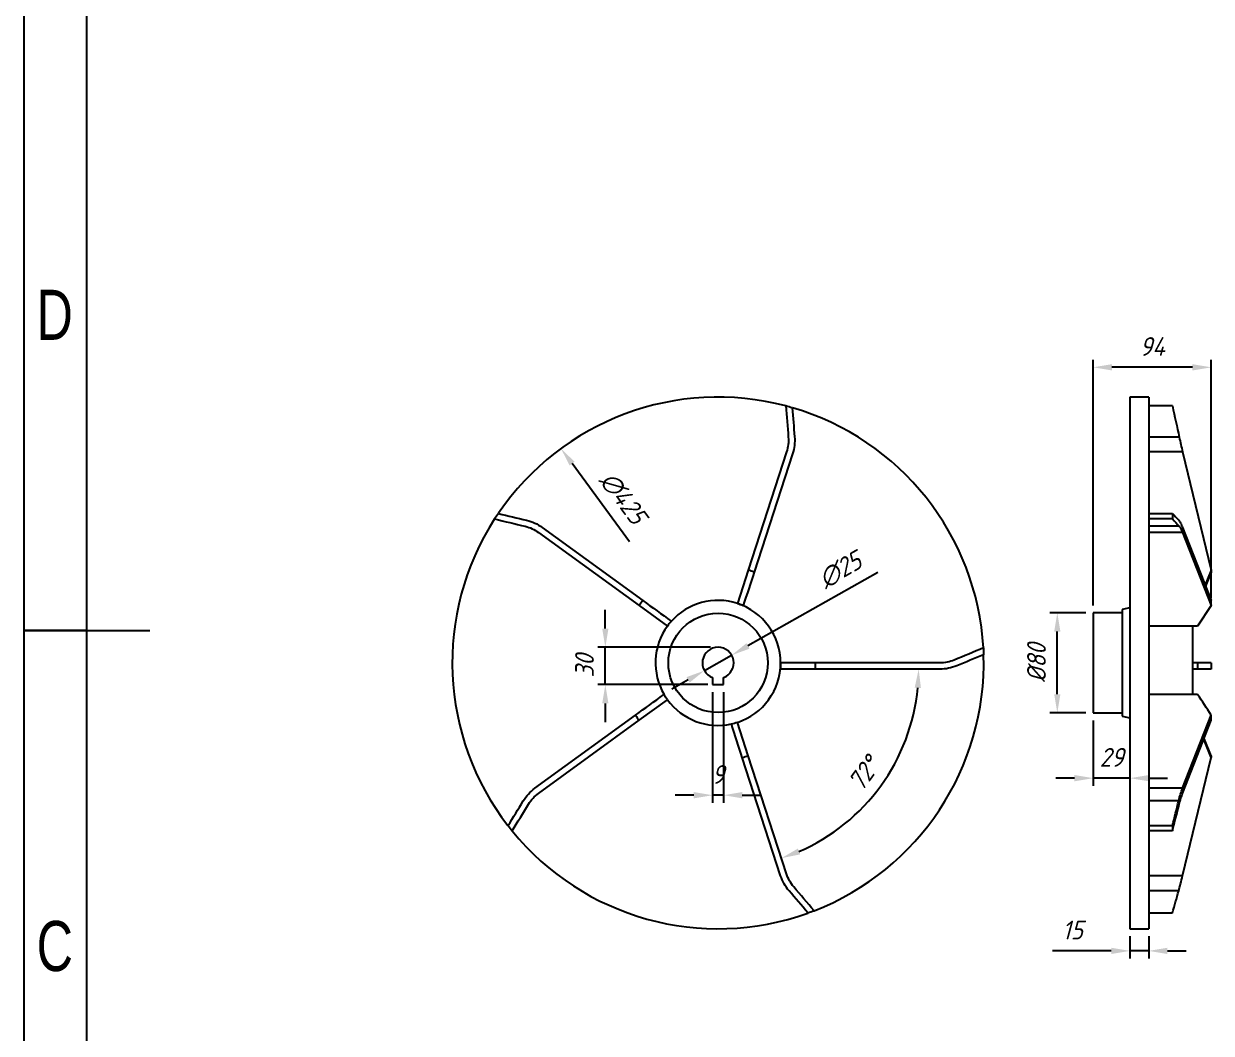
# Model space of a CAD drawing. Header units: millimetres. Extents: x -2169 to 6000, y -2300 to 596.
# Drawn here: x 1963 to 2912, y -1174 to -367 of the extents above; entities that cross this region are included whole.
import ezdxf

# ---------------------------------------------------------------- set-up
doc = ezdxf.new("R2010")
doc.units = ezdxf.units.MM
doc.header["$PDSIZE"] = -1
doc.linetypes.add('SLD-Solid', pattern=[0])
doc.styles.add('GENISO', font='geniso.shx', dxfattribs={"oblique": 15})
doc.styles.add('SLDTEXTSTYLE0', font='TXT', dxfattribs={"width": 0.75})
doc.dimstyles.new('Scale', dxfattribs={"dimscale": 6, "dimtxt": 2.5, "dimasz": 2.5, "dimexe": 1, "dimexo": 1, "dimgap": 1.524, "dimtad": 1, "dimdec": 0, "dimzin": 0, "dimtxsty": 'GENISO', "dimcen": 2.5, "dimclrd": 1, "dimclre": 1, "dimclrt": 7, "dimadec": 0, "dimazin": 0, "dimtfac": 1, "dimtdec": 0, "dimtmove": 0, "dimatfit": 3, "dimfxl": 1, "dimtzin": 0, "dimlwd": -1, "dimlwe": -1, "dimarcsym": 0})

# ---------------------------------------------------------------- blocks, each defined once
blk = doc.blocks.new('*D170')
at = {"color": 1, "transparency": 16777216}
blk.add_line((2446.93, -781.1), (2401.09, -718.54), dxfattribs=at)
blk.add_solid([(2403.11, -717.07), (2399.08, -720.02), (2392.23, -706.44)], dxfattribs=at)
at = {"layer": 'Defpoints', "color": 0, "transparency": 16777216}
for p in [(2392.23, -706.44), (2643.44, -1049.25)]:
    blk.add_point(p, dxfattribs=at)
at = {"color": 7, "transparency": 16777216, "insert": (2441.87, -746.03), "char_height": 15, "attachment_point": 5, "rotation": 306.23373, "style": 'GENISO'}
blk.add_mtext('∅425', dxfattribs=at)
blk = doc.blocks.new('*D171')
at = {"color": 1, "transparency": 16777216}
for p, q in [((2645.72, -805.52), (2541.77, -864.31)), ((2506.95, -884), (2528.71, -871.7)), ((2493.89, -891.39), (2480.84, -898.77))]:
    blk.add_line(p, q, dxfattribs=at)
for points in [[(2540.54, -862.14), (2543, -866.49), (2528.71, -871.7)], [(2492.66, -889.21), (2495.12, -893.56), (2506.95, -884)]]:
    blk.add_solid(points, dxfattribs=at)
at = {"layer": 'Defpoints', "color": 0, "transparency": 16777216}
for p in [(2528.71, -871.7), (2506.95, -884)]:
    blk.add_point(p, dxfattribs=at)
at = {"color": 7, "transparency": 16777216, "insert": (2615.52, -803.48), "char_height": 15, "attachment_point": 5, "rotation": 29.48974, "style": 'GENISO'}
blk.add_mtext('∅25', dxfattribs=at)
blk = doc.blocks.new('*D172')
at = {"color": 1, "transparency": 16777216}
for p, q in [((2427.7, -850.35), (2427.7, -835.35)), ((2511.83, -865.35), (2421.7, -865.35)), ((2427.7, -895.22), (2427.7, -865.35)), ((2509.66, -895.22), (2421.7, -895.22)), ((2427.7, -910.22), (2427.7, -925.22))]:
    blk.add_line(p, q, dxfattribs=at)
for points in [[(2425.2, -850.35), (2430.2, -850.35), (2427.7, -865.35)], [(2425.2, -910.22), (2430.2, -910.22), (2427.7, -895.22)]]:
    blk.add_solid(points, dxfattribs=at)
at = {"layer": 'Defpoints', "color": 0, "transparency": 16777216}
for p in [(2427.7, -865.35), (2517.83, -865.35), (2515.66, -895.22)]:
    blk.add_point(p, dxfattribs=at)
at = {"color": 7, "transparency": 16777216, "insert": (2411.05, -880.29), "char_height": 15, "attachment_point": 5, "rotation": 90, "style": 'GENISO'}
blk.add_mtext('30', dxfattribs=at)
blk = doc.blocks.new('*D173')
at = {"color": 1, "transparency": 16777216}
for p, q in [((2513.45, -901.22), (2513.45, -989.63)), ((2522.21, -901.22), (2522.21, -989.63)), ((2498.45, -983.63), (2483.45, -983.63)), ((2522.21, -983.63), (2513.45, -983.63)), ((2537.21, -983.63), (2552.21, -983.63))]:
    blk.add_line(p, q, dxfattribs=at)
for points in [[(2498.45, -981.13), (2498.45, -986.13), (2513.45, -983.63)], [(2537.21, -981.13), (2537.21, -986.13), (2522.21, -983.63)]]:
    blk.add_solid(points, dxfattribs=at)
at = {"layer": 'Defpoints', "color": 0, "transparency": 16777216}
for p in [(2513.45, -895.22), (2522.21, -895.22), (2513.45, -983.63)]:
    blk.add_point(p, dxfattribs=at)
at = {"color": 7, "transparency": 16777216, "insert": (2517.83, -966.99), "char_height": 15, "attachment_point": 5, "style": 'GENISO'}
blk.add_mtext('9', dxfattribs=at)
blk = doc.blocks.new('*D174')
at = {"color": 1, "transparency": 16777216}
blk.add_arc((2519.46, -882.85), 158.83, 293.41294, 354.58706, dxfattribs=at)
for points in [[(2675.08, -897.71), (2680.08, -897.95), (2678.29, -882.85)], [(2583.45, -1030.94), (2581.69, -1026.27), (2568.54, -1033.91)]]:
    blk.add_solid(points, dxfattribs=at)
at = {"layer": 'Defpoints', "color": 0, "transparency": 16777216}
for p in [(2595.7, -882.85), (2695.28, -882.85), (2541.94, -952.06), (2625.74, -1000.89), (2572.66, -1046.61)]:
    blk.add_point(p, dxfattribs=at)
at = {"color": 7, "transparency": 16777216, "insert": (2634.49, -966.43), "char_height": 15, "attachment_point": 5, "rotation": 54, "style": 'GENISO'}
blk.add_mtext('72°', dxfattribs=at)
blk = doc.blocks.new('*D175')
at = {"color": 1, "transparency": 16777216}
for p, q in [((2817.87, -831.85), (2817.87, -635.54)), ((2912.25, -825.98), (2912.25, -635.54)), ((2897.25, -641.54), (2832.87, -641.54))]:
    blk.add_line(p, q, dxfattribs=at)
for points in [[(2832.87, -639.04), (2832.87, -644.04), (2817.87, -641.54)], [(2897.25, -639.04), (2897.25, -644.04), (2912.25, -641.54)]]:
    blk.add_solid(points, dxfattribs=at)
at = {"layer": 'Defpoints', "color": 0, "transparency": 16777216}
for p in [(2817.87, -641.54), (2912.25, -831.98), (2817.87, -837.85)]:
    blk.add_point(p, dxfattribs=at)
at = {"color": 7, "transparency": 16777216, "insert": (2865.06, -624.89), "char_height": 15, "attachment_point": 5, "style": 'GENISO'}
blk.add_mtext('94', dxfattribs=at)
blk = doc.blocks.new('*D176')
at = {"color": 1, "transparency": 16777216}
for p, q in [((2817.87, -923.85), (2817.87, -976)), ((2847.25, -927.81), (2847.25, -976)), ((2802.87, -970), (2787.87, -970)), ((2847.25, -970), (2817.87, -970)), ((2862.25, -970), (2877.25, -970))]:
    blk.add_line(p, q, dxfattribs=at)
for points in [[(2802.87, -967.5), (2802.87, -972.5), (2817.87, -970)], [(2862.25, -967.5), (2862.25, -972.5), (2847.25, -970)]]:
    blk.add_solid(points, dxfattribs=at)
at = {"layer": 'Defpoints', "color": 0, "transparency": 16777216}
for p in [(2817.87, -917.85), (2847.25, -921.81), (2817.87, -970)]:
    blk.add_point(p, dxfattribs=at)
at = {"color": 7, "transparency": 16777216, "insert": (2832.56, -953.35), "char_height": 15, "attachment_point": 5, "style": 'GENISO'}
blk.add_mtext('29', dxfattribs=at)
blk = doc.blocks.new('*D177')
at = {"color": 1, "transparency": 16777216}
for p, q in [((2811.87, -837.85), (2783.14, -837.85)), ((2789.14, -902.85), (2789.14, -852.85)), ((2811.87, -917.85), (2783.14, -917.85))]:
    blk.add_line(p, q, dxfattribs=at)
for points in [[(2786.64, -852.85), (2791.64, -852.85), (2789.14, -837.85)], [(2786.64, -902.85), (2791.64, -902.85), (2789.14, -917.85)]]:
    blk.add_solid(points, dxfattribs=at)
at = {"layer": 'Defpoints', "color": 0, "transparency": 16777216}
for p in [(2789.14, -837.85), (2817.87, -837.85), (2817.87, -917.85)]:
    blk.add_point(p, dxfattribs=at)
at = {"color": 7, "transparency": 16777216, "insert": (2772.49, -877.85), "char_height": 15, "attachment_point": 5, "rotation": 90, "style": 'GENISO'}
blk.add_mtext('%%C80', dxfattribs=at)
blk = doc.blocks.new('*D178')
at = {"color": 1, "transparency": 16777216}
for p, q in [((2847.25, -1096.35), (2847.25, -1114.07)), ((2862.25, -1096.35), (2862.25, -1114.07)), ((2832.25, -1108.07), (2785.41, -1108.07)), ((2862.25, -1108.07), (2847.25, -1108.07)), ((2877.25, -1108.07), (2892.25, -1108.07))]:
    blk.add_line(p, q, dxfattribs=at)
for points in [[(2832.25, -1105.57), (2832.25, -1110.57), (2847.25, -1108.07)], [(2877.25, -1105.57), (2877.25, -1110.57), (2862.25, -1108.07)]]:
    blk.add_solid(points, dxfattribs=at)
at = {"layer": 'Defpoints', "color": 0, "transparency": 16777216}
for p in [(2847.25, -1090.35), (2862.25, -1090.35), (2847.25, -1108.07)]:
    blk.add_point(p, dxfattribs=at)
at = {"color": 7, "transparency": 16777216, "insert": (2801.33, -1091.43), "char_height": 15, "attachment_point": 5, "style": 'GENISO'}
blk.add_mtext('15', dxfattribs=at)

msp = doc.modelspace()

# ---------------------------------------------------------------- linework, layer by layer
msp.add_line((1962.61, 596.33), (1962.61, -2300.21))
at = {"color": 7, "linetype": 'SLD-Solid'}
for p, q in [((2013.07, -2249.75), (2013.07, 545.87)), ((1962.61, -851.94), (2063.54, -851.94)), ((2013.07, -851.94), (1962.61, -851.94))]:
    msp.add_line(p, q, dxfattribs=at)
at = {"color": 3, "linetype": 'SLD-Solid'}
for p, q in [((2862.25, -665.35), (2847.25, -665.35)), ((2847.25, -665.35), (2847.25, -1090.35)), ((2862.25, -665.35), (2862.25, -762.79)), ((2881.2, -672.38), (2862.25, -672.38)), ((2886.64, -697.45), (2862.25, -697.45)), ((2572.66, -709.09), (2541.94, -803.64)), ((2577.42, -710.63), (2546.65, -805.33)), ((2889.3, -709.09), (2862.25, -709.09)), ((2889.3, -709.09), (2912.25, -803.64)), ((2862.25, -758.41), (2881.26, -758.41)), ((2862.25, -762.79), (2862.25, -1012.2)), ((2881.2, -762.79), (2862.25, -762.79)), ((2886.64, -768.65), (2862.25, -768.65)), ((2374.28, -773.55), (2454.7, -831.98)), ((2377.21, -769.5), (2457.77, -828.03)), ((2889.3, -773.55), (2862.25, -773.55)), ((2889.28, -769.5), (2912.25, -828.03)), ((2889.3, -773.55), (2912.25, -831.98)), ((2541.94, -803.64), (2533.28, -830.3)), ((2912.25, -803.64), (2907.35, -815.54)), ((2912.25, -805.33), (2907.7, -816.43)), ((2912.25, -803.64), (2912.25, -805.33)), ((2454.7, -831.98), (2477.38, -848.46)), ((2847.25, -833.89), (2841.1, -835.16)), ((2841.1, -835.16), (2841.1, -920.54)), ((2912.25, -831.98), (2901.28, -848.46)), ((2912.25, -831.98), (2912.25, -828.03)), ((2841.1, -837.85), (2817.87, -837.85)), ((2817.87, -837.85), (2817.87, -917.85)), ((2901.28, -848.46), (2862.25, -848.46)), ((2897.25, -848.46), (2897.25, -903.19)), ((2730.24, -871.58), (2730, -871.34)), ((2595.86, -877.85), (2567.83, -877.85)), ((2695.28, -882.85), (2595.7, -882.85)), ((2695.28, -877.85), (2595.86, -877.85)), ((2901.28, -877.85), (2897.25, -877.85)), ((2901.38, -882.85), (2897.25, -882.85)), ((2912.25, -877.85), (2901.28, -877.85)), ((2912.25, -877.85), (2912.25, -882.85)), ((2513.45, -889.56), (2513.45, -895.22)), ((2522.21, -895.22), (2522.21, -889.56)), ((2513.45, -895.22), (2522.21, -895.22)), ((2454.7, -923.72), (2477.38, -907.24)), ((2901.38, -903.19), (2862.25, -903.19)), ((2371.34, -978.1), (2451.89, -919.58)), ((2817.87, -917.85), (2841.1, -917.85)), ((2841.1, -920.54), (2847.25, -921.81)), ((2889.28, -978.1), (2912.25, -919.58)), ((2912.25, -923.72), (2912.25, -919.58)), ((2374.28, -982.15), (2454.7, -923.72)), ((2541.94, -952.06), (2533.28, -925.4)), ((2889.3, -982.15), (2912.25, -923.72)), ((2912.25, -953.45), (2906.28, -938.91)), ((2912.25, -952.06), (2906.55, -938.22)), ((2567.91, -1048.15), (2537.14, -953.45)), ((2572.66, -1046.61), (2541.94, -952.06)), ((2889.28, -1048.15), (2912.25, -953.45)), ((2912.25, -952.06), (2912.25, -953.45)), ((2889.28, -978.1), (2862.25, -978.1)), ((2886.2, -988.15), (2862.25, -988.15)), ((2862.25, -1007.83), (2881.26, -1007.83)), ((2862.25, -1012.2), (2862.25, -1090.35)), ((2881.2, -1012.2), (2862.25, -1012.2)), ((2889.28, -1048.15), (2862.25, -1048.15)), ((2886.2, -1060.08), (2862.25, -1060.08)), ((2862.25, -1077.62), (2881.26, -1077.62)), ((2847.25, -1090.35), (2862.25, -1090.35))]:
    msp.add_line(p, q, dxfattribs=at)
msp.add_circle((2517.83, -877.85), 39.71, dxfattribs=at)
for radius, start, end in [(212.5, 75.21714, 145.74788), (212.5, 3.21714, 73.74788), (212.5, 147.21714, 217.74788), (78.03, 68.3262, 72), (78.03, 140.3262, 144), (50, 72, 138.43003), (50, 288, 72), (50, 144, 210.43003), (12.5, 290.50602, 249.49398), (212.5, 291.21714, 1.69067), (78.03, 356.3262, 0), (50, 216, 282.43003), (78.03, 212.3262, 216), (78.03, 284.3262, 288), (212.5, 219.21714, 289.74788)]:
    msp.add_arc((2517.83, -877.85), radius, start, end, dxfattribs=at)
for points in [[(2572.05, -672.38), (2572.71, -680.73), (2573.38, -689.09), (2574.04, -697.45)], [(2577.2, -674.06), (2575.48, -673.5), (2573.77, -672.94), (2572.05, -672.38)], [(2577.2, -674.06), (2577.81, -681.72), (2578.42, -689.38), (2579.02, -697.05)], [(2881.2, -672.38), (2883.03, -680.73), (2884.84, -689.09), (2886.64, -697.45)], [(2342.36, -758.41), (2341.3, -759.87), (2340.24, -761.33), (2339.18, -762.79)], [(2342.36, -758.41), (2349.83, -760.2), (2357.31, -761.99), (2364.79, -763.78)], [(2881.26, -758.41), (2881.25, -759.87), (2881.23, -761.33), (2881.2, -762.79)], [(2881.26, -758.41), (2882.92, -760.2), (2884.57, -761.99), (2886.2, -763.78)], [(2339.18, -762.79), (2347.32, -764.74), (2355.47, -766.69), (2363.63, -768.65)], [(2881.2, -762.79), (2883.03, -764.74), (2884.84, -766.69), (2886.64, -768.65)], [(2546.65, -805.33), (2543.78, -814.17), (2540.91, -823), (2538.04, -831.84)], [(2457.77, -828.03), (2465.29, -833.49), (2472.8, -838.95), (2480.32, -844.41)], [(2533.28, -830.3), (2534.87, -830.81), (2536.45, -831.33), (2538.04, -831.84)], [(2477.38, -848.46), (2478.36, -847.11), (2479.34, -845.76), (2480.32, -844.41)], [(2730, -865.92), (2722.26, -869.13), (2714.52, -872.35), (2706.77, -875.56)], [(2730, -871.34), (2722.9, -874.28), (2715.79, -877.23), (2708.69, -880.18)], [(2730, -865.92), (2730, -867.73), (2730, -869.53), (2730, -871.34)], [(2567.83, -877.85), (2567.83, -879.51), (2567.83, -881.18), (2567.83, -882.85)], [(2595.7, -882.85), (2586.41, -882.85), (2577.12, -882.85), (2567.83, -882.85)], [(2901.28, -877.85), (2901.28, -879.51), (2901.31, -881.18), (2901.38, -882.85)], [(2912.25, -882.85), (2908.62, -882.85), (2905, -882.85), (2901.38, -882.85)], [(2451.89, -919.58), (2459.41, -914.12), (2466.92, -908.66), (2474.44, -903.19)], [(2477.38, -907.24), (2476.4, -905.89), (2475.42, -904.54), (2474.44, -903.19)], [(2912.25, -919.58), (2908.62, -914.12), (2905, -908.66), (2901.38, -903.19)], [(2533.28, -925.4), (2531.7, -925.92), (2530.11, -926.43), (2528.53, -926.95)], [(2537.14, -953.45), (2534.27, -944.62), (2531.4, -935.78), (2528.53, -926.95)], [(2350.01, -1007.83), (2354.03, -1001.27), (2358.04, -994.71), (2362.06, -988.15)], [(2353.2, -1012.2), (2357.57, -1005.06), (2361.94, -997.91), (2366.32, -990.76)], [(2881.2, -1012.2), (2883.03, -1005.06), (2884.84, -997.91), (2886.64, -990.76)], [(2881.26, -1007.83), (2882.92, -1001.27), (2884.57, -994.71), (2886.2, -988.15)], [(2350.01, -1007.83), (2351.07, -1009.28), (2352.14, -1010.74), (2353.2, -1012.2)], [(2881.26, -1007.83), (2881.25, -1009.28), (2881.23, -1010.74), (2881.2, -1012.2)], [(2589.59, -1077.62), (2584.59, -1071.78), (2579.59, -1065.93), (2574.6, -1060.08)], [(2594.74, -1075.94), (2589.29, -1069.58), (2583.84, -1063.21), (2578.4, -1056.83)], [(2881.26, -1077.62), (2882.92, -1071.78), (2884.57, -1065.93), (2886.2, -1060.08)], [(2589.59, -1077.62), (2591.3, -1077.06), (2593.02, -1076.5), (2594.74, -1075.94)]]:
    msp.add_open_spline(points, degree=3, dxfattribs=at)
for points in [[(2574.04, -697.45), (2574.2, -699.44), (2574.15, -701.4), (2573.7, -705.28), (2573.28, -707.2), (2572.66, -709.09)], [(2579.02, -697.05), (2579.21, -699.37), (2579.16, -701.67), (2578.62, -706.19), (2578.14, -708.43), (2577.42, -710.63)], [(2886.64, -697.45), (2887.07, -699.44), (2887.5, -701.4), (2888.39, -705.28), (2888.84, -707.2), (2889.3, -709.09)], [(2363.63, -768.65), (2365.57, -769.11), (2367.42, -769.76), (2370.97, -771.39), (2372.67, -772.38), (2374.28, -773.55)], [(2364.79, -763.78), (2367.06, -764.32), (2369.22, -765.08), (2373.36, -766.99), (2375.34, -768.14), (2377.21, -769.5)], [(2886.2, -763.78), (2886.69, -764.32), (2887.2, -765.08), (2888.22, -766.99), (2888.75, -768.14), (2889.28, -769.5)], [(2886.64, -768.65), (2887.07, -769.11), (2887.5, -769.76), (2888.39, -771.39), (2888.84, -772.38), (2889.3, -773.55)], [(2706.77, -875.56), (2704.93, -876.32), (2703.05, -876.89), (2699.22, -877.65), (2697.26, -877.85), (2695.28, -877.85)], [(2708.69, -880.18), (2706.54, -881.07), (2704.34, -881.73), (2699.87, -882.62), (2697.59, -882.85), (2695.28, -882.85)], [(2362.06, -988.15), (2363.27, -986.16), (2364.66, -984.34), (2367.75, -980.99), (2369.46, -979.47), (2371.34, -978.1)], [(2886.2, -988.15), (2886.69, -986.16), (2887.2, -984.34), (2888.22, -980.99), (2888.75, -979.47), (2889.28, -978.1)], [(2366.32, -990.76), (2367.36, -989.06), (2368.55, -987.49), (2371.2, -984.62), (2372.67, -983.32), (2374.28, -982.15)], [(2886.64, -990.76), (2887.07, -989.06), (2887.5, -987.49), (2888.39, -984.62), (2888.84, -983.32), (2889.3, -982.15)], [(2574.6, -1060.08), (2573.08, -1058.31), (2571.77, -1056.43), (2569.55, -1052.45), (2568.63, -1050.36), (2567.91, -1048.15)], [(2578.4, -1056.83), (2577.1, -1055.32), (2575.98, -1053.7), (2574.07, -1050.3), (2573.28, -1048.5), (2572.66, -1046.61)], [(2886.2, -1060.08), (2886.69, -1058.31), (2887.2, -1056.43), (2888.22, -1052.45), (2888.75, -1050.36), (2889.28, -1048.15)]]:
    msp.add_open_spline(points, degree=3, knots=[0, 0, 0, 0, 0.5, 0.5, 1, 1, 1, 1], dxfattribs=at)

# ---------------------------------------------------------------- texts
at = {"color": 7, "linetype": 'Continuous', "char_height": 40.05, "attachment_point": 2, "style": 'SLDTEXTSTYLE0'}
for s, insert in [('D', (1987.37, -579.53)), ('C', (1987.43, -1084.15))]:
    msp.add_mtext(s, dxfattribs=dict(at, insert=insert))

# ---------------------------------------------------------------- dimensions: what is measured, and where the dimension line sits
for base, p1, p2, picture, middle in [((2817.87, -641.54), (2912.25, -831.98), (2817.87, -837.85), '*D175', (2865.06, -624.89)), ((2847.25, -1108.07), (2862.25, -1090.35), (2847.25, -1090.35), '*D178', (2801.33, -1091.43))]:
    dim = msp.add_linear_dim(base=base, p1=p1, p2=p2, dimstyle='Scale')
    dim.commit()
    dim.dimension.update_dxf_attribs({"geometry": picture, "text_midpoint": middle})
for p1, p2, picture, middle in [((2643.44, -1049.25), (2392.23, -706.44), '*D170', (2428.45, -755.87)), ((2506.95, -884), (2528.71, -871.7), '*D171', (2623.72, -817.97))]:
    dim = msp.add_diameter_dim_2p(p1=p1, p2=p2, dimstyle='Scale')
    dim.commit()
    dim.dimension.update_dxf_attribs({"geometry": picture, "text_midpoint": middle, "dimtype": 163})
dim = msp.add_linear_dim(base=(2427.7, -865.35), p1=(2515.66, -895.22), p2=(2517.83, -865.35), angle=90, dimstyle='Scale')
dim.commit()
dim.dimension.update_dxf_attribs({"geometry": '*D172', "text_midpoint": (2427.7, -880.29), "dimtype": 160})
dim = msp.add_linear_dim(base=(2789.14, -837.85), p1=(2817.87, -917.85), p2=(2817.87, -837.85), angle=90, text='%%C80', dimstyle='Scale')
dim.commit()
dim.dimension.update_dxf_attribs({"geometry": '*D177', "text_midpoint": (2772.49, -877.85)})
dim = msp.add_angular_dim_2l(base=(2625.74, -1000.89), line1=((2572.66, -1046.61), (2541.94, -952.06)), line2=((2695.28, -882.85), (2595.7, -882.85)), dimstyle='Scale')
dim.commit()
dim.dimension.update_dxf_attribs({"geometry": '*D174', "text_midpoint": (2634.49, -966.43)})
for base, p1, p2, picture, middle in [((2513.45, -983.63), (2522.21, -895.22), (2513.45, -895.22), '*D173', (2517.83, -983.63)), ((2817.87, -970), (2847.25, -921.81), (2817.87, -917.85), '*D176', (2832.56, -970))]:
    dim = msp.add_linear_dim(base=base, p1=p1, p2=p2, dimstyle='Scale')
    dim.commit()
    dim.dimension.update_dxf_attribs({"geometry": picture, "text_midpoint": middle, "dimtype": 160})

doc.saveas('drawing.dxf')
